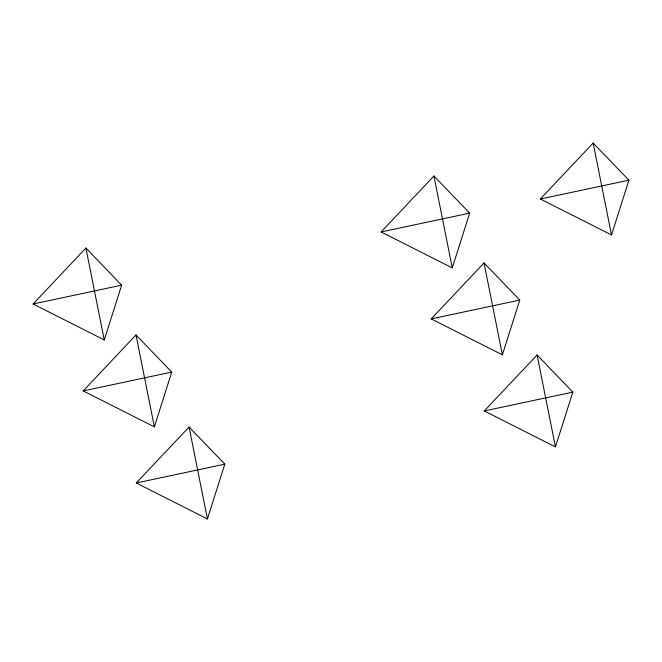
<?xml version="1.0" encoding="UTF-8"?>
<svg xmlns="http://www.w3.org/2000/svg" width="662" height="662" viewBox="0 0 662 662"><rect width="100%" height="100%" fill="white"/><g stroke="black" fill="none" stroke-linecap="round" stroke-linejoin="round"><path stroke-width="0.99" d="M104.257 339.954L121.642 285.165L85.903 248.035L33.1 303.982L104.257 339.954L85.903 248.035M154.37 426.891L171.748 372.094L136.008 334.972L83.205 390.919L154.37 426.891L136.008 334.972M207.429 518.95L224.815 464.153L189.075 427.031L136.273 482.979L207.429 518.95L189.075 427.031M452.278 267.928L469.656 213.131L433.916 176.009L381.113 231.957L452.278 267.928L433.916 176.009M502.384 354.857L519.769 300.068L484.03 262.946L431.227 318.894L502.384 354.857L484.03 262.946M611.514 234.969L628.9 180.172L593.16 143.05L540.357 198.997L611.514 234.969L593.16 143.05M555.443 446.924L572.829 392.127L537.089 355.006L484.286 410.953L555.443 446.924L537.089 355.006M33.1 303.982L121.642 285.165M381.113 231.957L469.656 213.131M540.357 198.997L628.9 180.172M83.205 390.919L171.748 372.094M431.227 318.894L519.769 300.068M136.273 482.979L224.815 464.153M484.286 410.953L572.829 392.127"/></g></svg>
